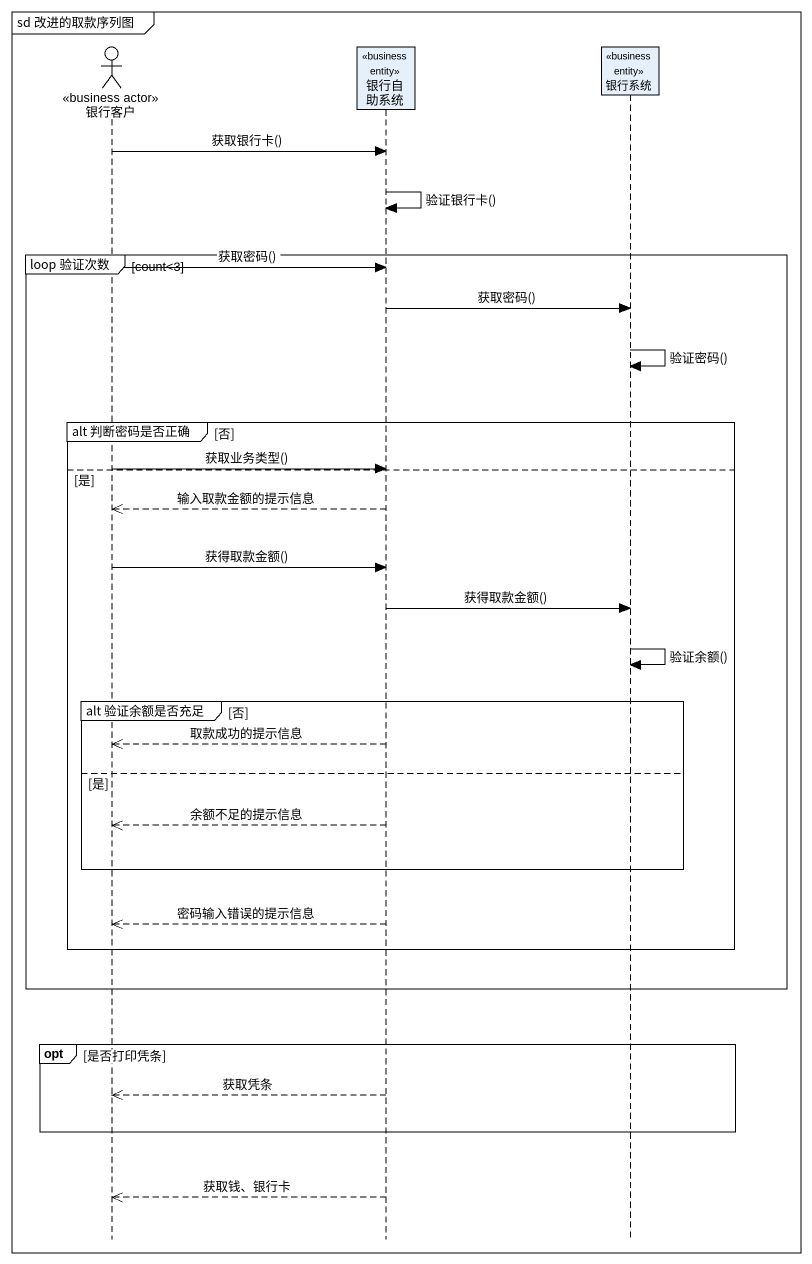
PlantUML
@startuml
mainframe sd 改进的取款序列图
hide footbox
actor 银行客户 <<business actor>>
participant 银行自助系统 <<business entity>>
participant 银行系统 <<business entity>>

银行客户 -> 银行自助系统 : 获取银行卡()
银行自助系统 -> 银行自助系统 : 验证银行卡()
group loop 验证次数 [count<3]
  银行客户 -> 银行自助系统 : 获取密码()
  银行自助系统 -> 银行系统 : 获取密码()
  银行系统 -> 银行系统 : 验证密码()
  group alt 判断密码是否正确 [否]
    银行客户 -> 银行自助系统 : 获取业务类型()
  else 是
    银行自助系统 -->> 银行客户 : 输入取款金额的提示信息
    银行客户 -> 银行自助系统 : 获得取款金额()
    银行自助系统 -> 银行系统 : 获得取款金额()
    银行系统 -> 银行系统 : 验证余额()
    group alt 验证余额是否充足 [否]
      银行自助系统 -->> 银行客户 : 取款成功的提示信息
    else 是
      银行自助系统 -->> 银行客户 : 余额不足的提示信息
    end
    银行自助系统 -->> 银行客户 : 密码输入错误的提示信息
  end
end
opt 是否打印凭条
  银行自助系统 -->> 银行客户 : 获取凭条
end
银行自助系统 -->> 银行客户 : 获取钱、银行卡
@enduml
